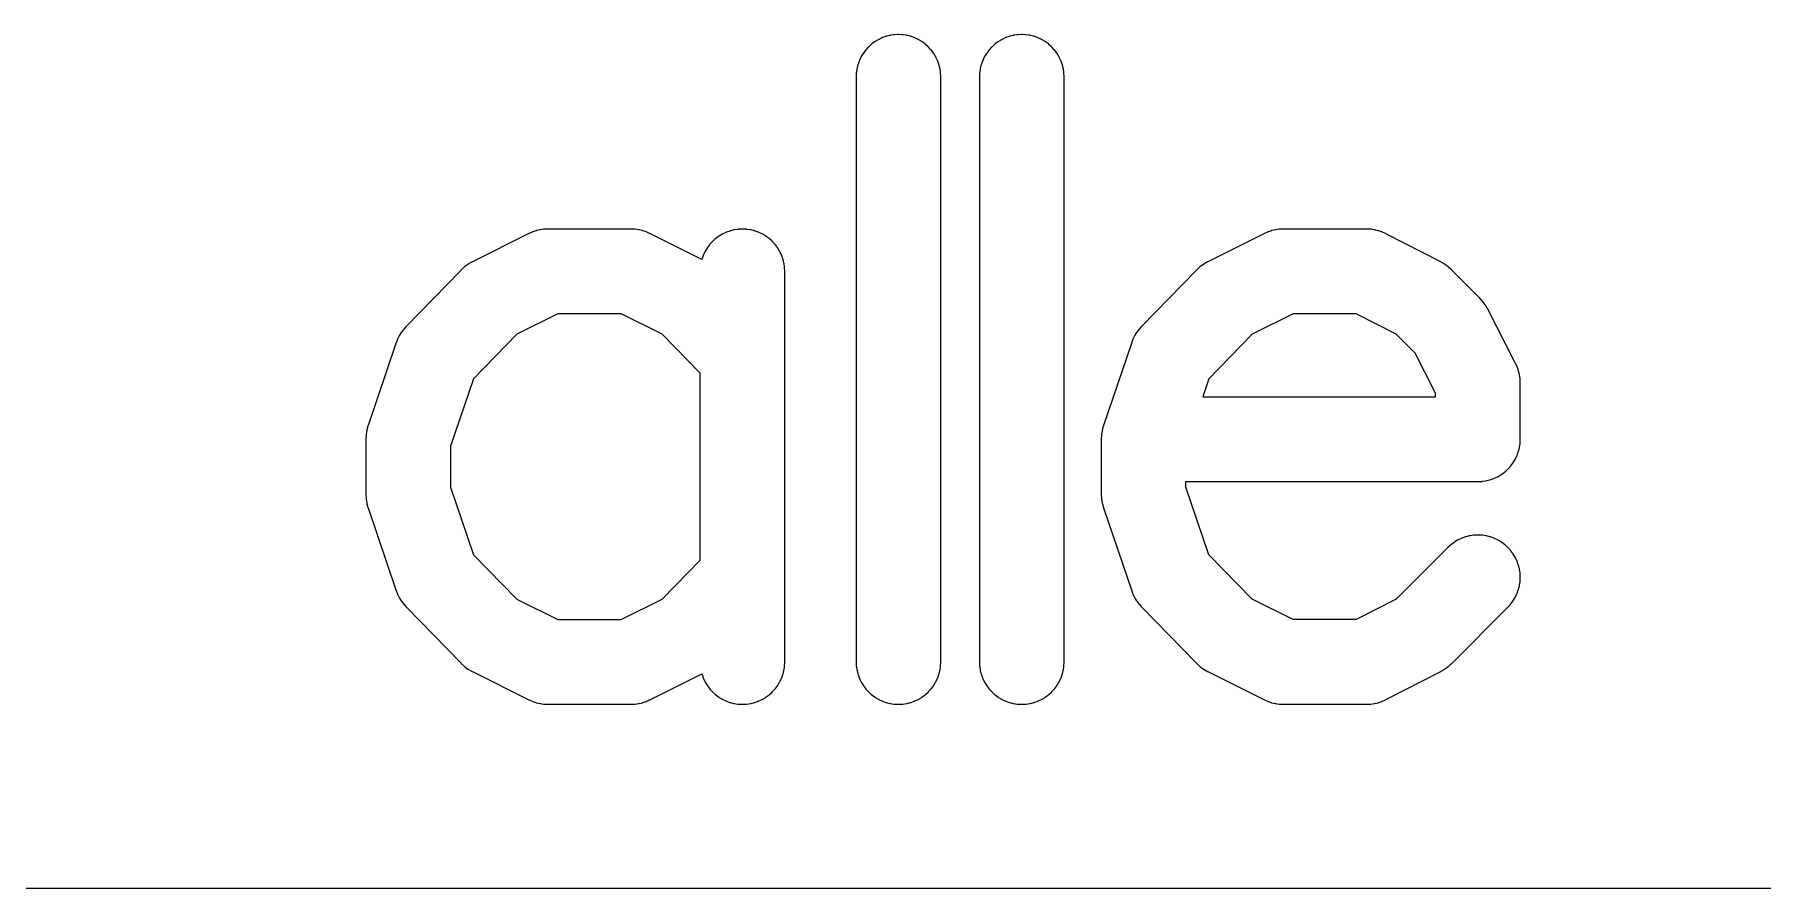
# Model space of a CAD drawing. Header units: inches. Extents: x -0.5 to 10, y -2.4 to 3.9.
# Drawn here: x 3.1299 to 3.2462, y -1.9484 to -1.8908 of the extents above; entities that cross this region are included whole.
import ezdxf

# ---------------------------------------------------------------- set-up
doc = ezdxf.new("R2010")
doc.units = ezdxf.units.IN

msp = doc.modelspace()

# ---------------------------------------------------------------- linework, layer by layer
for points in [[(3.19085, -1.93311), (3.19085, -1.93311), (3.19085, -1.9331), (3.19085, -1.8937), (3.19085, -1.89369), (3.190849, -1.893675), (3.190838, -1.893445), (3.190836, -1.893419), (3.190833, -1.893396), (3.190799, -1.893168), (3.190796, -1.893145), (3.19079, -1.89312), (3.190734, -1.892896), (3.190727, -1.89287), (3.19072, -1.892849), (3.190642, -1.892632), (3.190633, -1.892608), (3.190623, -1.892587), (3.190525, -1.892378), (3.190513, -1.892356), (3.190501, -1.892335), (3.190383, -1.892137), (3.190368, -1.892114), (3.190356, -1.892097), (3.190218, -1.891911), (3.190202, -1.89189), (3.190187, -1.891873), (3.190032, -1.891703), (3.190015, -1.891685), (3.189997, -1.891668), (3.189827, -1.891513), (3.18981, -1.891498), (3.189789, -1.891482), (3.189603, -1.891344), (3.189586, -1.891332), (3.189563, -1.891317), (3.189365, -1.891199), (3.189344, -1.891187), (3.189322, -1.891175), (3.189113, -1.891077), (3.189092, -1.891067), (3.189068, -1.891058), (3.188851, -1.89098), (3.18883, -1.890973), (3.188804, -1.890966), (3.18858, -1.89091), (3.188555, -1.890904), (3.188532, -1.890901), (3.188304, -1.890867), (3.188281, -1.890864), (3.188255, -1.890862), (3.188025, -1.890851), (3.188, -1.89085), (3.187975, -1.890851), (3.187745, -1.890862), (3.187719, -1.890864), (3.187696, -1.890867), (3.187468, -1.890901), (3.187445, -1.890904), (3.18742, -1.89091), (3.187196, -1.890966), (3.18717, -1.890973), (3.187149, -1.89098), (3.186932, -1.891058), (3.186908, -1.891067), (3.186887, -1.891077), (3.186678, -1.891175), (3.186656, -1.891187), (3.186635, -1.891199), (3.186437, -1.891317), (3.186414, -1.891332), (3.186397, -1.891344), (3.186211, -1.891482), (3.18619, -1.891498), (3.186173, -1.891513), (3.186003, -1.891668), (3.185985, -1.891685), (3.185968, -1.891703), (3.185813, -1.891873), (3.185798, -1.89189), (3.185782, -1.891911), (3.185644, -1.892097), (3.185632, -1.892114), (3.185617, -1.892137), (3.185499, -1.892335), (3.185487, -1.892356), (3.185475, -1.892378), (3.185377, -1.892587), (3.185367, -1.892608), (3.185358, -1.892632), (3.18528, -1.892849), (3.185273, -1.89287), (3.185266, -1.892896), (3.18521, -1.89312), (3.185204, -1.893145), (3.185201, -1.893168), (3.185167, -1.893396), (3.185164, -1.893419), (3.185162, -1.893445), (3.185151, -1.893675), (3.18515, -1.89369), (3.18515, -1.8937), (3.18515, -1.9331), (3.18515, -1.93311), (3.185151, -1.933125), (3.185162, -1.933355), (3.185164, -1.933381), (3.185167, -1.933404), (3.185201, -1.933632), (3.185204, -1.933655), (3.18521, -1.93368), (3.185266, -1.933904), (3.185273, -1.93393), (3.18528, -1.933951), (3.185358, -1.934168), (3.185367, -1.934192), (3.185377, -1.934213), (3.185475, -1.934422), (3.185487, -1.934444), (3.185499, -1.934465), (3.185617, -1.934663), (3.185632, -1.934686), (3.185644, -1.934703), (3.185782, -1.934889), (3.185798, -1.93491), (3.185813, -1.934927), (3.185968, -1.935097), (3.185985, -1.935115), (3.186003, -1.935132), (3.186173, -1.935287), (3.18619, -1.935302), (3.186211, -1.935318), (3.186397, -1.935456), (3.186414, -1.935468), (3.186437, -1.935483), (3.186635, -1.935601), (3.186656, -1.935613), (3.186678, -1.935625), (3.186887, -1.935723), (3.186908, -1.935733), (3.186932, -1.935742), (3.187149, -1.93582), (3.18717, -1.935827), (3.187196, -1.935834), (3.18742, -1.93589), (3.187445, -1.935896), (3.187468, -1.935899), (3.187696, -1.935933), (3.187719, -1.935936), (3.187745, -1.935938), (3.187975, -1.935949), (3.188, -1.93595), (3.188025, -1.935949), (3.188255, -1.935938), (3.188281, -1.935936), (3.188304, -1.935933), (3.188532, -1.935899), (3.188555, -1.935896), (3.18858, -1.93589), (3.188804, -1.935834), (3.18883, -1.935827), (3.188851, -1.93582), (3.189068, -1.935742), (3.189092, -1.935733), (3.189113, -1.935723), (3.189322, -1.935625), (3.189344, -1.935613), (3.189365, -1.935601), (3.189563, -1.935483), (3.189586, -1.935468), (3.189603, -1.935456), (3.189789, -1.935318), (3.18981, -1.935302), (3.189827, -1.935287), (3.189997, -1.935132), (3.190015, -1.935115), (3.190032, -1.935097), (3.190187, -1.934927), (3.190202, -1.93491), (3.190218, -1.934889), (3.190356, -1.934703), (3.190368, -1.934686), (3.190383, -1.934663), (3.190501, -1.934465), (3.190513, -1.934444), (3.190525, -1.934422), (3.190623, -1.934213), (3.190633, -1.934192), (3.190642, -1.934168), (3.19072, -1.933951), (3.190727, -1.93393), (3.190734, -1.933904), (3.19079, -1.93368), (3.190796, -1.933655), (3.190799, -1.933632), (3.190833, -1.933404), (3.190836, -1.933381), (3.190838, -1.933355), (3.190849, -1.933125)], [(3.19915, -1.93311), (3.19915, -1.93311), (3.19915, -1.9331), (3.19915, -1.8937), (3.19915, -1.89369), (3.199149, -1.893675), (3.199138, -1.893445), (3.199136, -1.893419), (3.199133, -1.893396), (3.199099, -1.893168), (3.199096, -1.893145), (3.19909, -1.89312), (3.199034, -1.892896), (3.199027, -1.89287), (3.19902, -1.892849), (3.198942, -1.892632), (3.198933, -1.892608), (3.198923, -1.892587), (3.198825, -1.892378), (3.198813, -1.892356), (3.198801, -1.892335), (3.198683, -1.892137), (3.198668, -1.892114), (3.198656, -1.892097), (3.198518, -1.891911), (3.198502, -1.89189), (3.198487, -1.891873), (3.198332, -1.891703), (3.198315, -1.891685), (3.198297, -1.891668), (3.198127, -1.891513), (3.19811, -1.891498), (3.198089, -1.891482), (3.197903, -1.891344), (3.197886, -1.891332), (3.197863, -1.891317), (3.197665, -1.891199), (3.197644, -1.891187), (3.197622, -1.891175), (3.197413, -1.891077), (3.197392, -1.891067), (3.197368, -1.891058), (3.197151, -1.89098), (3.19713, -1.890973), (3.197104, -1.890966), (3.19688, -1.89091), (3.196855, -1.890904), (3.196832, -1.890901), (3.196604, -1.890867), (3.196581, -1.890864), (3.196555, -1.890862), (3.196325, -1.890851), (3.1963, -1.89085), (3.196275, -1.890851), (3.196045, -1.890862), (3.196019, -1.890864), (3.195996, -1.890867), (3.195768, -1.890901), (3.195745, -1.890904), (3.19572, -1.89091), (3.195496, -1.890966), (3.19547, -1.890973), (3.195449, -1.89098), (3.195232, -1.891058), (3.195208, -1.891067), (3.195187, -1.891077), (3.194978, -1.891175), (3.194956, -1.891187), (3.194935, -1.891199), (3.194737, -1.891317), (3.194714, -1.891332), (3.194697, -1.891344), (3.194511, -1.891482), (3.19449, -1.891498), (3.194473, -1.891513), (3.194303, -1.891668), (3.194285, -1.891685), (3.194268, -1.891703), (3.194113, -1.891873), (3.194098, -1.89189), (3.194082, -1.891911), (3.193944, -1.892097), (3.193932, -1.892114), (3.193917, -1.892137), (3.193799, -1.892335), (3.193787, -1.892356), (3.193775, -1.892378), (3.193677, -1.892587), (3.193667, -1.892608), (3.193658, -1.892632), (3.19358, -1.892849), (3.193573, -1.89287), (3.193566, -1.892896), (3.19351, -1.89312), (3.193504, -1.893145), (3.193501, -1.893168), (3.193467, -1.893396), (3.193464, -1.893419), (3.193462, -1.893445), (3.193451, -1.893675), (3.19345, -1.89369), (3.19345, -1.8937), (3.19345, -1.9331), (3.19345, -1.93311), (3.193451, -1.933125), (3.193462, -1.933355), (3.193464, -1.933381), (3.193467, -1.933404), (3.193501, -1.933632), (3.193504, -1.933655), (3.19351, -1.93368), (3.193566, -1.933904), (3.193573, -1.93393), (3.19358, -1.933951), (3.193658, -1.934168), (3.193667, -1.934192), (3.193677, -1.934213), (3.193775, -1.934422), (3.193787, -1.934444), (3.193799, -1.934465), (3.193917, -1.934663), (3.193932, -1.934686), (3.193944, -1.934703), (3.194082, -1.934889), (3.194098, -1.93491), (3.194113, -1.934927), (3.194268, -1.935097), (3.194285, -1.935115), (3.194303, -1.935132), (3.194473, -1.935287), (3.19449, -1.935302), (3.194511, -1.935318), (3.194697, -1.935456), (3.194714, -1.935468), (3.194737, -1.935483), (3.194935, -1.935601), (3.194956, -1.935613), (3.194978, -1.935625), (3.195187, -1.935723), (3.195208, -1.935733), (3.195232, -1.935742), (3.195449, -1.93582), (3.19547, -1.935827), (3.195496, -1.935834), (3.19572, -1.93589), (3.195745, -1.935896), (3.195768, -1.935899), (3.195996, -1.935933), (3.196019, -1.935936), (3.196045, -1.935938), (3.196275, -1.935949), (3.1963, -1.93595), (3.196325, -1.935949), (3.196555, -1.935938), (3.196581, -1.935936), (3.196604, -1.935933), (3.196832, -1.935899), (3.196855, -1.935896), (3.19688, -1.93589), (3.197104, -1.935834), (3.19713, -1.935827), (3.197151, -1.93582), (3.197368, -1.935742), (3.197392, -1.935733), (3.197413, -1.935723), (3.197622, -1.935625), (3.197644, -1.935613), (3.197665, -1.935601), (3.197863, -1.935483), (3.197886, -1.935468), (3.197903, -1.935456), (3.198089, -1.935318), (3.19811, -1.935302), (3.198127, -1.935287), (3.198297, -1.935132), (3.198315, -1.935115), (3.198332, -1.935097), (3.198487, -1.934927), (3.198502, -1.93491), (3.198518, -1.934889), (3.198656, -1.934703), (3.198668, -1.934686), (3.198683, -1.934663), (3.198801, -1.934465), (3.198813, -1.934444), (3.198825, -1.934422), (3.198923, -1.934213), (3.198933, -1.934192), (3.198942, -1.934168), (3.19902, -1.933951), (3.199027, -1.93393), (3.199034, -1.933904), (3.19909, -1.93368), (3.199096, -1.933655), (3.199099, -1.933632), (3.199133, -1.933404), (3.199136, -1.933381), (3.199138, -1.933355), (3.199149, -1.933125)], [(3.174766, -1.933903), (3.174766, -1.933904), (3.174773, -1.93393), (3.17478, -1.933951), (3.174858, -1.934168), (3.174867, -1.934192), (3.174877, -1.934213), (3.174975, -1.934422), (3.174987, -1.934444), (3.174999, -1.934465), (3.175117, -1.934663), (3.175132, -1.934686), (3.175144, -1.934703), (3.175282, -1.934889), (3.175298, -1.93491), (3.175313, -1.934927), (3.175468, -1.935097), (3.175485, -1.935115), (3.175503, -1.935132), (3.175673, -1.935287), (3.17569, -1.935302), (3.175711, -1.935318), (3.175897, -1.935456), (3.175914, -1.935468), (3.175937, -1.935483), (3.176135, -1.935601), (3.176156, -1.935613), (3.176178, -1.935625), (3.176387, -1.935723), (3.176408, -1.935733), (3.176432, -1.935742), (3.176649, -1.93582), (3.17667, -1.935827), (3.176696, -1.935834), (3.17692, -1.93589), (3.176945, -1.935896), (3.176968, -1.935899), (3.177196, -1.935933), (3.177219, -1.935936), (3.177245, -1.935938), (3.177475, -1.935949), (3.1775, -1.93595), (3.177525, -1.935949), (3.177755, -1.935938), (3.177781, -1.935936), (3.177804, -1.935933), (3.178032, -1.935899), (3.178055, -1.935896), (3.17808, -1.93589), (3.178304, -1.935834), (3.17833, -1.935827), (3.178351, -1.93582), (3.178568, -1.935742), (3.178592, -1.935733), (3.178613, -1.935723), (3.178822, -1.935625), (3.178844, -1.935613), (3.178865, -1.935601), (3.179063, -1.935483), (3.179086, -1.935468), (3.179103, -1.935456), (3.179289, -1.935318), (3.17931, -1.935302), (3.179327, -1.935287), (3.179497, -1.935132), (3.179515, -1.935115), (3.179532, -1.935097), (3.179687, -1.934927), (3.179702, -1.93491), (3.179718, -1.934889), (3.179856, -1.934703), (3.179868, -1.934686), (3.179883, -1.934663), (3.180001, -1.934465), (3.180013, -1.934444), (3.180025, -1.934422), (3.180123, -1.934213), (3.180133, -1.934192), (3.180142, -1.934168), (3.18022, -1.933951), (3.180227, -1.93393), (3.180234, -1.933904), (3.18029, -1.93368), (3.180296, -1.933655), (3.180299, -1.933632), (3.180333, -1.933404), (3.180336, -1.933381), (3.180338, -1.933355), (3.180349, -1.933125), (3.18035, -1.93311), (3.18035, -1.9331), (3.18035, -1.9068), (3.18035, -1.90679), (3.180349, -1.906775), (3.180338, -1.906545), (3.180336, -1.906519), (3.180333, -1.906496), (3.180299, -1.906268), (3.180296, -1.906245), (3.18029, -1.90622), (3.180234, -1.905996), (3.180227, -1.90597), (3.18022, -1.905949), (3.180142, -1.905732), (3.180133, -1.905708), (3.180123, -1.905687), (3.180025, -1.905478), (3.180013, -1.905456), (3.180001, -1.905435), (3.179883, -1.905237), (3.179868, -1.905214), (3.179856, -1.905197), (3.179718, -1.905011), (3.179702, -1.90499), (3.179687, -1.904973), (3.179532, -1.904803), (3.179515, -1.904785), (3.179497, -1.904768), (3.179327, -1.904613), (3.17931, -1.904598), (3.179289, -1.904582), (3.179103, -1.904444), (3.179086, -1.904432), (3.179063, -1.904417), (3.178865, -1.904299), (3.178844, -1.904287), (3.178822, -1.904275), (3.178613, -1.904177), (3.178592, -1.904167), (3.178568, -1.904158), (3.178351, -1.90408), (3.17833, -1.904073), (3.178304, -1.904066), (3.17808, -1.90401), (3.178055, -1.904004), (3.178032, -1.904001), (3.177804, -1.903967), (3.177781, -1.903964), (3.177755, -1.903962), (3.177525, -1.903951), (3.1775, -1.90395), (3.177475, -1.903951), (3.177245, -1.903962), (3.177219, -1.903964), (3.177196, -1.903967), (3.176968, -1.904001), (3.176945, -1.904004), (3.17692, -1.90401), (3.176696, -1.904066), (3.17667, -1.904073), (3.176649, -1.90408), (3.176432, -1.904158), (3.176408, -1.904167), (3.176387, -1.904177), (3.176178, -1.904275), (3.176156, -1.904287), (3.176135, -1.904299), (3.175937, -1.904417), (3.175914, -1.904432), (3.175897, -1.904444), (3.175711, -1.904582), (3.17569, -1.904598), (3.175673, -1.904613), (3.175503, -1.904768), (3.175485, -1.904785), (3.175468, -1.904803), (3.175313, -1.904973), (3.175298, -1.90499), (3.175282, -1.905011), (3.175144, -1.905197), (3.175132, -1.905214), (3.175117, -1.905237), (3.174999, -1.905435), (3.174987, -1.905456), (3.174975, -1.905478), (3.174877, -1.905687), (3.174867, -1.905708), (3.174858, -1.905732), (3.17478, -1.905949), (3.174773, -1.90597), (3.174766, -1.905996), (3.174766, -1.905997), (3.171275, -1.904251), (3.171266, -1.904247), (3.171254, -1.904241), (3.171054, -1.904153), (3.171036, -1.904145), (3.171011, -1.904136), (3.170805, -1.904066), (3.170786, -1.90406), (3.17076, -1.904054), (3.170548, -1.904004), (3.170525, -1.903999), (3.170503, -1.903995), (3.170287, -1.903965), (3.170266, -1.903962), (3.170241, -1.903961), (3.170023, -1.903951), (3.170011, -1.90395), (3.17, -1.90395), (3.1644, -1.90395), (3.164389, -1.90395), (3.164377, -1.903951), (3.164159, -1.903961), (3.164134, -1.903962), (3.164113, -1.903965), (3.163897, -1.903995), (3.163875, -1.903999), (3.163852, -1.904004), (3.16364, -1.904054), (3.163614, -1.90406), (3.163595, -1.904066), (3.163389, -1.904136), (3.163364, -1.904145), (3.163346, -1.904153), (3.163146, -1.904241), (3.163134, -1.904247), (3.163125, -1.904251), (3.159325, -1.906151), (3.159315, -1.906156), (3.159301, -1.906164), (3.159073, -1.906294), (3.159047, -1.90631), (3.159047, -1.90631), (3.159026, -1.906325), (3.158814, -1.906479), (3.158791, -1.906498), (3.158791, -1.906498), (3.158771, -1.906515), (3.158578, -1.906692), (3.158567, -1.906703), (3.158558, -1.906712), (3.154858, -1.910512), (3.154852, -1.910519), (3.154843, -1.910528), (3.154704, -1.910684), (3.154689, -1.910702), (3.154676, -1.910719), (3.154551, -1.910887), (3.154537, -1.910906), (3.154526, -1.910923), (3.154417, -1.911102), (3.154406, -1.911121), (3.154396, -1.911141), (3.154303, -1.911328), (3.154294, -1.911347), (3.154285, -1.911369), (3.154209, -1.911563), (3.154207, -1.911567), (3.154201, -1.911584), (3.152301, -1.917184), (3.152297, -1.917198), (3.152293, -1.91721), (3.152224, -1.917457), (3.152218, -1.917481), (3.152218, -1.917481), (3.152212, -1.91751), (3.152171, -1.917763), (3.152167, -1.91779), (3.152167, -1.91779), (3.152165, -1.917817), (3.152151, -1.918073), (3.15215, -1.918091), (3.15215, -1.9181), (3.15215, -1.9218), (3.15215, -1.921809), (3.152151, -1.921827), (3.152165, -1.922083), (3.152167, -1.92211), (3.152167, -1.92211), (3.152171, -1.922137), (3.152212, -1.92239), (3.152218, -1.922419), (3.152218, -1.922419), (3.152224, -1.922443), (3.152293, -1.92269), (3.152297, -1.922702), (3.152301, -1.922716), (3.154201, -1.928316), (3.154207, -1.928333), (3.154209, -1.928337), (3.154285, -1.928531), (3.154294, -1.928553), (3.154303, -1.928572), (3.154396, -1.928759), (3.154406, -1.928779), (3.154417, -1.928798), (3.154526, -1.928977), (3.154537, -1.928994), (3.154551, -1.929013), (3.154676, -1.929181), (3.154689, -1.929198), (3.154704, -1.929216), (3.154843, -1.929372), (3.154852, -1.929381), (3.154858, -1.929388), (3.158558, -1.933188), (3.158567, -1.933197), (3.158578, -1.933208), (3.158771, -1.933385), (3.158791, -1.933402), (3.158791, -1.933402), (3.158814, -1.933421), (3.159026, -1.933575), (3.159047, -1.93359), (3.159047, -1.93359), (3.159073, -1.933606), (3.159301, -1.933736), (3.159315, -1.933744), (3.159325, -1.933749), (3.163125, -1.935649), (3.163134, -1.935653), (3.163146, -1.935659), (3.163346, -1.935747), (3.163364, -1.935755), (3.163389, -1.935764), (3.163595, -1.935834), (3.163614, -1.93584), (3.16364, -1.935846), (3.163852, -1.935896), (3.163875, -1.935901), (3.163897, -1.935905), (3.164113, -1.935935), (3.164134, -1.935938), (3.164159, -1.935939), (3.164377, -1.935949), (3.164389, -1.93595), (3.1644, -1.93595), (3.17, -1.93595), (3.170011, -1.93595), (3.170023, -1.935949), (3.170241, -1.935939), (3.170266, -1.935938), (3.170287, -1.935935), (3.170503, -1.935905), (3.170525, -1.935901), (3.170548, -1.935896), (3.17076, -1.935846), (3.170786, -1.93584), (3.170805, -1.935834), (3.171011, -1.935764), (3.171036, -1.935755), (3.171054, -1.935747), (3.171254, -1.935659), (3.171266, -1.935653), (3.171275, -1.935649)], [(3.20165, -1.91809), (3.20165, -1.91809), (3.20165, -1.9181), (3.20165, -1.9218), (3.20165, -1.921809), (3.201651, -1.921827), (3.201665, -1.922083), (3.201667, -1.92211), (3.201667, -1.92211), (3.201671, -1.922137), (3.201712, -1.92239), (3.201718, -1.922419), (3.201718, -1.922419), (3.201724, -1.922443), (3.201793, -1.92269), (3.201797, -1.922702), (3.201801, -1.922716), (3.203701, -1.928316), (3.203707, -1.928333), (3.203709, -1.928337), (3.203785, -1.928531), (3.203794, -1.928553), (3.203803, -1.928572), (3.203896, -1.928759), (3.203906, -1.928779), (3.203917, -1.928798), (3.204026, -1.928977), (3.204037, -1.928994), (3.204051, -1.929013), (3.204176, -1.929181), (3.204189, -1.929198), (3.204204, -1.929216), (3.204343, -1.929372), (3.204352, -1.929381), (3.204358, -1.929388), (3.208058, -1.933188), (3.208067, -1.933197), (3.208078, -1.933208), (3.208271, -1.933385), (3.208291, -1.933402), (3.208291, -1.933402), (3.208314, -1.933421), (3.208526, -1.933575), (3.208547, -1.93359), (3.208547, -1.93359), (3.208573, -1.933606), (3.208801, -1.933736), (3.208815, -1.933744), (3.208825, -1.933749), (3.212625, -1.935649), (3.212634, -1.935653), (3.212646, -1.935659), (3.212846, -1.935747), (3.212864, -1.935755), (3.212889, -1.935764), (3.213095, -1.935834), (3.213114, -1.93584), (3.21314, -1.935846), (3.213352, -1.935896), (3.213375, -1.935901), (3.213397, -1.935905), (3.213613, -1.935935), (3.213634, -1.935938), (3.213659, -1.935939), (3.213877, -1.935949), (3.213889, -1.93595), (3.2139, -1.93595), (3.2195, -1.93595), (3.219511, -1.93595), (3.219524, -1.935949), (3.219746, -1.935939), (3.21977, -1.935937), (3.219794, -1.935934), (3.220014, -1.935903), (3.220038, -1.935899), (3.220061, -1.935894), (3.220277, -1.935841), (3.220297, -1.935836), (3.220323, -1.935828), (3.220534, -1.935755), (3.220558, -1.935746), (3.220578, -1.935738), (3.220781, -1.935646), (3.220784, -1.935644), (3.220802, -1.935635), (3.224502, -1.933735), (3.224516, -1.933728), (3.224525, -1.933723), (3.224735, -1.933601), (3.224758, -1.933586), (3.224758, -1.933586), (3.224779, -1.933572), (3.224975, -1.933429), (3.224994, -1.933415), (3.224994, -1.933415), (3.225016, -1.933396), (3.225196, -1.933233), (3.2252, -1.933229), (3.225215, -1.933215), (3.229015, -1.929415), (3.229025, -1.929405), (3.229032, -1.929397), (3.229187, -1.929227), (3.229202, -1.92921), (3.229218, -1.929189), (3.229356, -1.929003), (3.229368, -1.928986), (3.229383, -1.928963), (3.229501, -1.928765), (3.229513, -1.928744), (3.229525, -1.928722), (3.229623, -1.928513), (3.229633, -1.928492), (3.229642, -1.928468), (3.22972, -1.928251), (3.229727, -1.92823), (3.229734, -1.928204), (3.22979, -1.92798), (3.229796, -1.927955), (3.229799, -1.927932), (3.229833, -1.927704), (3.229836, -1.927681), (3.229838, -1.927655), (3.229849, -1.927425), (3.22985, -1.9274), (3.229849, -1.927375), (3.229838, -1.927145), (3.229836, -1.927119), (3.229833, -1.927096), (3.229799, -1.926868), (3.229796, -1.926845), (3.22979, -1.92682), (3.229734, -1.926596), (3.229727, -1.92657), (3.22972, -1.926549), (3.229642, -1.926332), (3.229633, -1.926308), (3.229623, -1.926287), (3.229525, -1.926078), (3.229513, -1.926056), (3.229501, -1.926035), (3.229383, -1.925837), (3.229368, -1.925814), (3.229356, -1.925797), (3.229218, -1.925611), (3.229202, -1.92559), (3.229187, -1.925573), (3.229032, -1.925403), (3.229015, -1.925385), (3.228997, -1.925368), (3.228827, -1.925213), (3.22881, -1.925198), (3.228789, -1.925182), (3.228603, -1.925044), (3.228586, -1.925032), (3.228563, -1.925017), (3.228365, -1.924899), (3.228344, -1.924887), (3.228322, -1.924875), (3.228113, -1.924777), (3.228092, -1.924767), (3.228068, -1.924758), (3.227851, -1.92468), (3.22783, -1.924673), (3.227804, -1.924666), (3.22758, -1.92461), (3.227555, -1.924604), (3.227532, -1.924601), (3.227304, -1.924567), (3.227281, -1.924564), (3.227255, -1.924562), (3.227025, -1.924551), (3.227, -1.92455), (3.226975, -1.924551), (3.226745, -1.924562), (3.226719, -1.924564), (3.226696, -1.924567), (3.226468, -1.924601), (3.226445, -1.924604), (3.22642, -1.92461), (3.226196, -1.924666), (3.22617, -1.924673), (3.226149, -1.92468), (3.225932, -1.924758), (3.225908, -1.924767), (3.225887, -1.924777), (3.225678, -1.924875), (3.225656, -1.924887), (3.225635, -1.924899), (3.225437, -1.925017), (3.225414, -1.925032), (3.225397, -1.925044), (3.225211, -1.925182), (3.22519, -1.925198), (3.225173, -1.925213), (3.225003, -1.925368), (3.224995, -1.925375), (3.224985, -1.925385), (3.221501, -1.928869), (3.218811, -1.93025), (3.214573, -1.93025), (3.211806, -1.928866), (3.208892, -1.925874), (3.20735, -1.92133), (3.20735, -1.92095), (3.227, -1.92095), (3.22701, -1.92095), (3.227025, -1.920949), (3.227255, -1.920938), (3.227281, -1.920936), (3.227304, -1.920933), (3.227532, -1.920899), (3.227555, -1.920896), (3.22758, -1.92089), (3.227804, -1.920834), (3.22783, -1.920827), (3.227851, -1.92082), (3.228068, -1.920742), (3.228092, -1.920733), (3.228113, -1.920723), (3.228322, -1.920625), (3.228344, -1.920613), (3.228365, -1.920601), (3.228563, -1.920483), (3.228586, -1.920468), (3.228603, -1.920456), (3.228789, -1.920318), (3.22881, -1.920302), (3.228827, -1.920287), (3.228997, -1.920132), (3.229015, -1.920115), (3.229032, -1.920097), (3.229187, -1.919927), (3.229202, -1.91991), (3.229218, -1.919889), (3.229356, -1.919703), (3.229368, -1.919686), (3.229383, -1.919663), (3.229501, -1.919465), (3.229513, -1.919444), (3.229525, -1.919422), (3.229623, -1.919213), (3.229633, -1.919192), (3.229642, -1.919168), (3.22972, -1.918951), (3.229727, -1.91893), (3.229734, -1.918904), (3.22979, -1.91868), (3.229796, -1.918655), (3.229799, -1.918632), (3.229833, -1.918404), (3.229836, -1.918381), (3.229838, -1.918355), (3.229849, -1.918125), (3.22985, -1.91811), (3.22985, -1.9181), (3.22985, -1.9143), (3.22985, -1.914289), (3.229849, -1.914276), (3.229839, -1.914054), (3.229837, -1.91403), (3.229834, -1.914006), (3.229803, -1.913786), (3.229799, -1.913762), (3.229794, -1.913739), (3.229741, -1.913523), (3.229736, -1.913503), (3.229728, -1.913477), (3.229655, -1.913266), (3.229646, -1.913242), (3.229638, -1.913222), (3.229546, -1.913019), (3.229544, -1.913016), (3.229535, -1.912998), (3.227635, -1.909298), (3.227628, -1.909284), (3.227623, -1.909275), (3.227501, -1.909065), (3.227486, -1.909042), (3.227486, -1.909042), (3.227472, -1.909021), (3.227329, -1.908825), (3.227315, -1.908806), (3.227315, -1.908806), (3.227296, -1.908784), (3.227133, -1.908604), (3.227129, -1.9086), (3.227115, -1.908585), (3.225215, -1.906685), (3.2252, -1.906671), (3.225196, -1.906667), (3.225016, -1.906504), (3.224994, -1.906485), (3.224994, -1.906485), (3.224975, -1.906471), (3.224779, -1.906328), (3.224758, -1.906314), (3.224758, -1.906314), (3.224735, -1.906299), (3.224525, -1.906177), (3.224516, -1.906172), (3.224502, -1.906165), (3.220802, -1.904265), (3.220784, -1.904256), (3.220781, -1.904254), (3.220578, -1.904162), (3.220558, -1.904154), (3.220534, -1.904145), (3.220323, -1.904072), (3.220297, -1.904064), (3.220277, -1.904059), (3.220061, -1.904006), (3.220038, -1.904001), (3.220014, -1.903997), (3.219794, -1.903966), (3.21977, -1.903963), (3.219746, -1.903961), (3.219524, -1.903951), (3.219511, -1.90395), (3.2195, -1.90395), (3.2139, -1.90395), (3.213889, -1.90395), (3.213877, -1.903951), (3.213659, -1.903961), (3.213634, -1.903962), (3.213613, -1.903965), (3.213397, -1.903995), (3.213375, -1.903999), (3.213352, -1.904004), (3.21314, -1.904054), (3.213114, -1.90406), (3.213095, -1.904066), (3.212889, -1.904136), (3.212864, -1.904145), (3.212846, -1.904153), (3.212646, -1.904241), (3.212634, -1.904247), (3.212625, -1.904251), (3.208825, -1.906151), (3.208815, -1.906156), (3.208801, -1.906164), (3.208573, -1.906294), (3.208547, -1.90631), (3.208547, -1.90631), (3.208526, -1.906325), (3.208314, -1.906479), (3.208291, -1.906498), (3.208291, -1.906498), (3.208271, -1.906515), (3.208078, -1.906692), (3.208067, -1.906703), (3.208058, -1.906712), (3.204358, -1.910512), (3.204352, -1.910519), (3.204343, -1.910528), (3.204204, -1.910684), (3.204189, -1.910702), (3.204176, -1.910719), (3.204051, -1.910887), (3.204037, -1.910906), (3.204026, -1.910923), (3.203917, -1.911102), (3.203906, -1.911121), (3.203896, -1.911141), (3.203803, -1.911328), (3.203794, -1.911347), (3.203785, -1.911369), (3.203709, -1.911563), (3.203707, -1.911567), (3.203701, -1.911584), (3.201801, -1.917184), (3.201797, -1.917198), (3.201793, -1.91721), (3.201788, -1.917227), (3.20178, -1.917249), (3.201773, -1.91727), (3.201766, -1.917296), (3.201742, -1.917394), (3.201724, -1.917457), (3.201718, -1.917481), (3.201718, -1.917481), (3.201712, -1.91751), (3.201712, -1.917514), (3.20171, -1.91752), (3.201704, -1.917545), (3.201701, -1.917568), (3.201681, -1.917699), (3.201671, -1.917763), (3.201667, -1.91779), (3.201667, -1.91779), (3.201666, -1.917804), (3.201664, -1.917819), (3.201662, -1.917845), (3.201651, -1.918075)], [(3.172094, -1.911034), (3.169327, -1.90965), (3.165073, -1.90965), (3.162306, -1.911034), (3.159392, -1.914026), (3.15785, -1.91857), (3.15785, -1.92133), (3.159392, -1.925874), (3.162306, -1.928866), (3.165073, -1.93025), (3.169327, -1.93025), (3.172094, -1.928866), (3.17465, -1.926242), (3.17465, -1.913658)], [(3.208477, -1.91525), (3.22415, -1.91525), (3.22415, -1.914989), (3.222769, -1.912299), (3.221501, -1.911031), (3.218811, -1.90965), (3.214573, -1.90965), (3.211806, -1.911034), (3.208892, -1.914026)]]:
    msp.add_lwpolyline(points, close=True)
msp.add_lwpolyline([(4.046848, -1.94835), (1.874452, -1.94835)])

doc.saveas('drawing.dxf')
